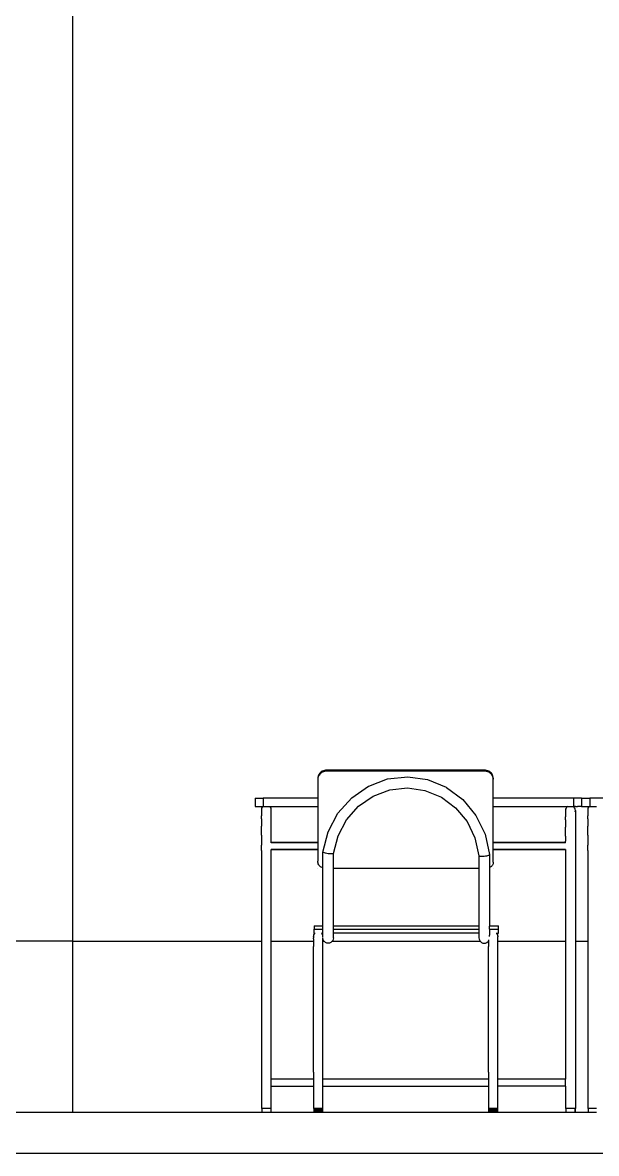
# Model space of a CAD drawing. Header units: metres. Extents: x -4.29 to 4.37, y -2.02 to 2.15.
# Drawn here: x 0.831 to 2.238, y -2.019 to 0.751 of the extents above; entities that cross this region are included whole.
import ezdxf

# ---------------------------------------------------------------- set-up
doc = ezdxf.new("R2010")
doc.units = ezdxf.units.M
doc.layers.add('SectionCutEdges', color=7, linetype='Continuous')

msp = doc.modelspace()

# ---------------------------------------------------------------- linework, layer by layer
for p, q in [((0.9547, -1.4995), (0.9547, 0.8005)), ((1.5551, -1.0975), (1.5549, -1.1)), ((1.5549, -1.1), (1.555, -1.1024)), ((1.5549, -1.1), (1.5549, -1.1495)), ((1.555, -1.1024), (1.5549, -1.1495)), ((1.5551, -1.0998), (1.555, -1.1024)), ((1.5557, -1.095), (1.5551, -1.0975)), ((1.5557, -1.0973), (1.5551, -1.0998)), ((1.5566, -1.0926), (1.5557, -1.095)), ((1.5566, -1.0949), (1.5557, -1.0973)), ((1.5579, -1.0903), (1.5566, -1.0926)), ((1.5579, -1.0926), (1.5566, -1.0949)), ((1.5595, -1.0882), (1.5579, -1.0903)), ((1.5595, -1.0905), (1.5579, -1.0926)), ((1.5614, -1.0863), (1.5595, -1.0882)), ((1.5614, -1.0886), (1.5595, -1.0905)), ((1.5635, -1.0846), (1.5614, -1.0863)), ((1.5636, -1.0869), (1.5614, -1.0886)), ((1.5659, -1.0832), (1.5635, -1.0846)), ((1.566, -1.0855), (1.5636, -1.0869)), ((1.5685, -1.0821), (1.5659, -1.0832)), ((1.5685, -1.0844), (1.566, -1.0855)), ((1.5712, -1.0812), (1.5685, -1.0821)), ((1.5713, -1.0836), (1.5685, -1.0844)), ((1.574, -1.0807), (1.5712, -1.0812)), ((1.5741, -1.0831), (1.5713, -1.0836)), ((1.5769, -1.0806), (1.574, -1.0807)), ((1.577, -1.0829), (1.5741, -1.0831)), ((1.963, -1.0806), (1.5769, -1.0806)), ((1.5769, -1.0806), (1.577, -1.0829)), ((1.963, -1.0829), (1.577, -1.0829)), ((1.6796, -1.1197), (1.7261, -1.1022)), ((1.7261, -1.1022), (1.7752, -1.0968)), ((1.7752, -1.0968), (1.8241, -1.1037)), ((1.8241, -1.1037), (1.8699, -1.1226)), ((1.9658, -1.0807), (1.963, -1.0806)), ((1.963, -1.0806), (1.963, -1.0829)), ((1.9659, -1.0831), (1.963, -1.0829)), ((1.9687, -1.0812), (1.9658, -1.0807)), ((1.9687, -1.0836), (1.9659, -1.0831)), ((1.9714, -1.0821), (1.9687, -1.0812)), ((1.9714, -1.0844), (1.9687, -1.0836)), ((1.974, -1.0832), (1.9714, -1.0821)), ((1.974, -1.0855), (1.9714, -1.0844)), ((1.9764, -1.0846), (1.974, -1.0832)), ((1.9764, -1.0869), (1.974, -1.0855)), ((1.9785, -1.0863), (1.9764, -1.0846)), ((1.9786, -1.0886), (1.9764, -1.0869)), ((1.9804, -1.0882), (1.9785, -1.0863)), ((1.9805, -1.0905), (1.9786, -1.0886)), ((1.982, -1.0903), (1.9804, -1.0882)), ((1.9821, -1.0926), (1.9805, -1.0905)), ((1.9833, -1.0926), (1.982, -1.0903)), ((1.9833, -1.0949), (1.9821, -1.0926)), ((1.9842, -1.095), (1.9833, -1.0926)), ((1.9843, -1.0973), (1.9833, -1.0949)), ((1.9848, -1.0975), (1.9842, -1.095)), ((1.9848, -1.0998), (1.9843, -1.0973)), ((1.985, -1.1001), (1.9848, -1.0975)), ((1.985, -1.1024), (1.9848, -1.0998)), ((1.985, -1.1001), (1.985, -1.1024)), ((1.985, -1.1495), (1.985, -1.1024)), ((1.638, -1.1484), (1.6794, -1.1198)), ((1.6794, -1.1198), (1.6796, -1.1197)), ((1.6908, -1.1442), (1.7316, -1.1289)), ((1.7316, -1.1289), (1.7747, -1.1241)), ((1.7747, -1.1241), (1.8176, -1.1302)), ((1.8176, -1.1302), (1.8578, -1.1468)), ((1.8701, -1.1228), (1.8699, -1.1226)), ((1.8701, -1.1228), (1.9103, -1.1526)), ((1.4014, -1.1495), (1.4014, -1.1695)), ((1.4014, -1.1495), (1.4016, -1.1495)), ((1.4016, -1.1495), (1.4021, -1.1495)), ((1.4021, -1.1495), (1.403, -1.1495)), ((1.403, -1.1495), (1.4041, -1.1495)), ((1.4041, -1.1495), (1.4056, -1.1495)), ((1.4056, -1.1495), (1.4073, -1.1495)), ((1.4073, -1.1495), (1.4093, -1.1495)), ((1.4093, -1.1495), (1.4114, -1.1495)), ((1.4114, -1.1495), (1.4138, -1.1495)), ((1.4138, -1.1495), (1.4163, -1.1495)), ((1.4163, -1.1495), (1.4188, -1.1495)), ((1.4188, -1.1495), (1.4214, -1.1495)), ((1.4214, -1.1495), (1.4214, -1.1695)), ((1.5549, -1.1495), (1.4214, -1.1495)), ((1.5549, -1.1495), (1.5549, -1.1495)), ((1.5549, -1.1495), (1.5549, -1.1695)), ((1.5549, -1.1495), (1.5549, -1.1695)), ((1.6044, -1.1863), (1.638, -1.1484)), ((1.6549, -1.169), (1.6908, -1.1442)), ((1.8578, -1.1468), (1.8927, -1.1727)), ((1.9103, -1.1526), (1.9425, -1.1916)), ((2.1814, -1.1495), (1.985, -1.1495)), ((1.985, -1.1695), (1.985, -1.1495)), ((2.1814, -1.1495), (2.1814, -1.1695)), ((2.1841, -1.1495), (2.1814, -1.1495)), ((2.1866, -1.1495), (2.1841, -1.1495)), ((2.1891, -1.1495), (2.1866, -1.1495)), ((2.1914, -1.1495), (2.1891, -1.1495)), ((2.1936, -1.1495), (2.1914, -1.1495)), ((2.1956, -1.1495), (2.1936, -1.1495)), ((2.1973, -1.1495), (2.1956, -1.1495)), ((2.1988, -1.1495), (2.1973, -1.1495)), ((2.1999, -1.1495), (2.1988, -1.1495)), ((2.2008, -1.1495), (2.1999, -1.1495)), ((2.2013, -1.1495), (2.2008, -1.1495)), ((2.2014, -1.1495), (2.2013, -1.1495)), ((2.2014, -1.1495), (2.2014, -1.1695)), ((2.2014, -1.1495), (2.2016, -1.1495)), ((2.2016, -1.1495), (2.2021, -1.1495)), ((2.2021, -1.1495), (2.203, -1.1495)), ((2.203, -1.1495), (2.2041, -1.1495)), ((2.2041, -1.1495), (2.2056, -1.1495)), ((2.2056, -1.1495), (2.2073, -1.1495)), ((2.2073, -1.1495), (2.2093, -1.1495)), ((2.2093, -1.1495), (2.2114, -1.1495)), ((2.2114, -1.1495), (2.2138, -1.1495)), ((2.2138, -1.1495), (2.2163, -1.1495)), ((2.2163, -1.1495), (2.2188, -1.1495)), ((2.2188, -1.1495), (2.2214, -1.1495)), ((2.2214, -1.1495), (2.2214, -1.1695)), ((2.3549, -1.1495), (2.2214, -1.1495)), ((1.4014, -1.1695), (1.4016, -1.1695)), ((1.4016, -1.1695), (1.4021, -1.1695)), ((1.4021, -1.1695), (1.403, -1.1695)), ((1.403, -1.1695), (1.4041, -1.1695)), ((1.4041, -1.1695), (1.4056, -1.1695)), ((1.4056, -1.1695), (1.4073, -1.1695)), ((1.4073, -1.1695), (1.4093, -1.1695)), ((1.4093, -1.1695), (1.4114, -1.1695)), ((1.4114, -1.1695), (1.4138, -1.1695)), ((1.4138, -1.1695), (1.4163, -1.1695)), ((1.4163, -1.1695), (1.4188, -1.1695)), ((1.417, -1.174), (1.4166, -1.1772)), ((1.4166, -1.1772), (1.4166, -1.179)), ((1.4166, -1.179), (1.4166, -1.1822)), ((1.4166, -1.1822), (1.4166, -1.1869)), ((1.4166, -1.1869), (1.4166, -1.1929)), ((1.4182, -1.1711), (1.417, -1.174)), ((1.4195, -1.1695), (1.4182, -1.1711)), ((1.4188, -1.1695), (1.4195, -1.1695)), ((1.4195, -1.1695), (1.4202, -1.1695)), ((1.4202, -1.1695), (1.4214, -1.1695)), ((1.4214, -1.1695), (1.4227, -1.1695)), ((1.4227, -1.1695), (1.4256, -1.1695)), ((1.4256, -1.1695), (1.4288, -1.1695)), ((1.4288, -1.1695), (1.4319, -1.1695)), ((1.4319, -1.1695), (1.4349, -1.1695)), ((1.4349, -1.1695), (1.4361, -1.1695)), ((1.4361, -1.1695), (1.4374, -1.1695)), ((1.4374, -1.1695), (1.4381, -1.1695)), ((1.4393, -1.1711), (1.4381, -1.1695)), ((1.4381, -1.1695), (1.5549, -1.1695)), ((1.4406, -1.174), (1.4393, -1.1711)), ((1.441, -1.1772), (1.4406, -1.174)), ((1.441, -1.179), (1.441, -1.1772)), ((1.441, -1.1822), (1.441, -1.179)), ((1.441, -1.1869), (1.441, -1.1822)), ((1.441, -1.1929), (1.441, -1.1869)), ((1.5549, -1.1695), (1.5548, -1.2583)), ((1.5549, -1.1695), (1.5548, -1.2583)), ((1.5549, -1.1695), (1.5549, -1.1695)), ((1.5803, -1.2315), (1.6044, -1.1863)), ((1.6255, -1.2022), (1.6549, -1.169)), ((1.6549, -1.169), (1.6546, -1.1692)), ((1.8927, -1.1727), (1.9208, -1.2067)), ((1.9849, -1.2583), (1.985, -1.1695)), ((1.985, -1.1695), (2.1672, -1.1695)), ((2.1622, -1.1763), (2.1618, -1.1795)), ((2.1618, -1.1795), (2.1618, -1.1813)), ((2.1618, -1.1813), (2.1618, -1.1845)), ((2.1618, -1.1845), (2.1618, -1.1892)), ((2.1618, -1.1892), (2.1618, -1.1952)), ((2.1635, -1.1734), (2.1622, -1.1763)), ((2.1654, -1.1709), (2.1635, -1.1734)), ((2.1672, -1.1695), (2.1654, -1.1709)), ((2.1672, -1.1695), (2.1679, -1.1695)), ((2.1679, -1.1695), (2.1709, -1.1695)), ((2.1709, -1.1695), (2.1723, -1.1695)), ((2.1723, -1.1695), (2.174, -1.1695)), ((2.174, -1.1695), (2.1757, -1.1695)), ((2.1757, -1.1695), (2.1772, -1.1695)), ((2.1772, -1.1695), (2.1801, -1.1695)), ((2.1801, -1.1695), (2.1808, -1.1695)), ((2.1826, -1.1709), (2.1808, -1.1695)), ((2.1808, -1.1695), (2.1814, -1.1695)), ((2.1841, -1.1695), (2.1814, -1.1695)), ((2.1846, -1.1734), (2.1826, -1.1709)), ((2.1866, -1.1695), (2.1841, -1.1695)), ((2.1858, -1.1763), (2.1846, -1.1734)), ((2.1862, -1.1795), (2.1858, -1.1763)), ((2.1858, -1.1826), (2.1862, -1.1795)), ((2.1858, -1.1795), (2.1862, -1.1795)), ((2.1858, -1.1795), (2.1862, -1.1795)), ((2.1862, -1.1795), (2.1862, -1.4995)), ((2.1866, -1.1695), (2.1891, -1.1695)), ((2.1891, -1.1695), (2.1914, -1.1695)), ((2.1936, -1.1695), (2.1914, -1.1695)), ((2.1956, -1.1695), (2.1936, -1.1695)), ((2.1973, -1.1695), (2.1956, -1.1695)), ((2.1988, -1.1695), (2.1973, -1.1695)), ((2.1999, -1.1695), (2.1988, -1.1695)), ((2.2008, -1.1695), (2.1999, -1.1695)), ((2.2013, -1.1695), (2.2008, -1.1695)), ((2.2014, -1.1695), (2.2013, -1.1695)), ((2.2014, -1.1695), (2.2016, -1.1695)), ((2.2016, -1.1695), (2.2021, -1.1695)), ((2.2021, -1.1695), (2.203, -1.1695)), ((2.203, -1.1695), (2.2041, -1.1695)), ((2.2041, -1.1695), (2.2056, -1.1695)), ((2.2056, -1.1695), (2.2073, -1.1695)), ((2.2073, -1.1695), (2.2093, -1.1695)), ((2.2093, -1.1695), (2.2114, -1.1695)), ((2.2114, -1.1695), (2.2138, -1.1695)), ((2.2138, -1.1695), (2.2163, -1.1695)), ((2.2163, -1.1695), (2.2188, -1.1695)), ((2.217, -1.174), (2.2166, -1.1772)), ((2.2166, -1.1772), (2.2166, -1.179)), ((2.2166, -1.179), (2.2166, -1.1822)), ((2.2166, -1.1822), (2.2166, -1.1869)), ((2.2166, -1.1869), (2.2166, -1.1929)), ((2.2182, -1.1711), (2.217, -1.174)), ((2.2195, -1.1695), (2.2182, -1.1711)), ((2.2188, -1.1695), (2.2195, -1.1695)), ((2.2195, -1.1695), (2.2202, -1.1695)), ((2.2202, -1.1695), (2.2214, -1.1695)), ((2.2214, -1.1695), (2.2227, -1.1695)), ((2.2227, -1.1695), (2.2256, -1.1695)), ((2.2256, -1.1695), (2.2288, -1.1695)), ((2.2288, -1.1695), (2.2319, -1.1695)), ((2.2319, -1.1695), (2.2349, -1.1695)), ((2.2349, -1.1695), (2.2361, -1.1695)), ((2.2361, -1.1695), (2.2374, -1.1695)), ((2.2374, -1.1695), (2.2381, -1.1695)), ((1.4166, -1.2002), (1.4166, -1.1929)), ((1.4166, -1.2002), (1.4166, -1.2088)), ((1.4166, -1.2088), (1.4166, -1.2183)), ((1.4166, -1.2289), (1.4166, -1.2183)), ((1.441, -1.2002), (1.441, -1.1929)), ((1.441, -1.2088), (1.441, -1.2002)), ((1.441, -1.2183), (1.441, -1.2088)), ((1.441, -1.2289), (1.441, -1.2183)), ((1.6045, -1.2416), (1.6255, -1.2022)), ((1.9208, -1.2067), (1.9402, -1.2468)), ((1.9425, -1.1916), (1.9648, -1.2375)), ((2.1618, -1.2025), (2.1618, -1.1952)), ((2.1618, -1.2025), (2.1618, -1.2111)), ((2.1618, -1.2111), (2.1618, -1.2206)), ((2.2166, -1.2002), (2.2166, -1.1929)), ((2.2166, -1.2002), (2.2166, -1.2088)), ((2.2166, -1.2088), (2.2166, -1.2183)), ((2.2166, -1.2289), (2.2166, -1.2183)), ((1.4166, -1.2402), (1.4166, -1.2289)), ((1.4166, -1.2402), (1.4166, -1.2521)), ((1.441, -1.2402), (1.441, -1.2289)), ((1.441, -1.2521), (1.441, -1.2402)), ((1.5673, -1.2813), (1.5803, -1.2315)), ((1.5931, -1.2851), (1.6045, -1.2416)), ((1.9648, -1.2375), (1.9759, -1.2877)), ((2.1618, -1.2312), (2.1618, -1.2206)), ((2.1618, -1.2425), (2.1618, -1.2312)), ((2.1618, -1.2425), (2.1618, -1.2544)), ((2.2166, -1.2402), (2.2166, -1.2289)), ((2.2166, -1.2402), (2.2166, -1.2521)), ((1.4166, -1.2521), (1.4166, -1.2645)), ((1.4166, -1.2772), (1.4166, -1.2645)), ((1.441, -1.2585), (1.4409, -1.2585)), ((1.441, -1.2583), (1.441, -1.2521)), ((1.5548, -1.2583), (1.441, -1.2583)), ((1.441, -1.2585), (1.441, -1.2583)), ((1.441, -1.2586), (1.441, -1.2585)), ((1.5549, -1.2585), (1.441, -1.2585)), ((1.441, -1.2588), (1.441, -1.2586)), ((1.5548, -1.2583), (1.5549, -1.2585)), ((1.5549, -1.2583), (1.5548, -1.2583)), ((1.5549, -1.2585), (1.5548, -1.2586)), ((1.5548, -1.2586), (1.5549, -1.2588)), ((1.5549, -1.261), (1.5548, -1.2627)), ((1.5548, -1.2627), (1.5549, -1.2648)), ((1.5549, -1.2627), (1.5548, -1.2627)), ((1.5549, -1.2585), (1.5549, -1.2586)), ((1.5549, -1.2588), (1.5549, -1.2596)), ((1.5549, -1.2596), (1.5549, -1.261)), ((1.5549, -1.2648), (1.5549, -1.267)), ((1.5549, -1.267), (1.5549, -1.2692)), ((1.5549, -1.2692), (1.5549, -1.2713)), ((1.5549, -1.2713), (1.5549, -1.273)), ((1.5549, -1.273), (1.5549, -1.2744)), ((1.9402, -1.2468), (1.9499, -1.2906)), ((2.1618, -1.2583), (1.9849, -1.2583)), ((1.9849, -1.2585), (1.9849, -1.2583)), ((2.1618, -1.2585), (1.9849, -1.2585)), ((1.9849, -1.2586), (1.9849, -1.2585)), ((1.9849, -1.2588), (1.9849, -1.2586)), ((1.9849, -1.2596), (1.9849, -1.2588)), ((1.9849, -1.261), (1.9849, -1.2596)), ((1.9849, -1.2627), (1.9849, -1.261)), ((1.9849, -1.2648), (1.9849, -1.2627)), ((1.9849, -1.267), (1.9849, -1.2648)), ((1.9849, -1.2692), (1.9849, -1.267)), ((1.9849, -1.2713), (1.9849, -1.2692)), ((1.9849, -1.273), (1.9849, -1.2713)), ((1.9849, -1.2744), (1.9849, -1.273)), ((2.1618, -1.2583), (2.1618, -1.2544)), ((2.1618, -1.2585), (2.1618, -1.2583)), ((2.1618, -1.2586), (2.1618, -1.2585)), ((2.1619, -1.2585), (2.1618, -1.2585)), ((2.1618, -1.2588), (2.1618, -1.2586)), ((2.2166, -1.2521), (2.2166, -1.2645)), ((2.2166, -1.2772), (2.2166, -1.2645)), ((1.4166, -1.2772), (1.4166, -1.4995)), ((1.441, -1.2752), (1.441, -1.2751)), ((1.441, -1.2753), (1.441, -1.2752)), ((1.5548, -1.2753), (1.441, -1.2753)), ((1.441, -1.2755), (1.441, -1.2753)), ((1.441, -1.2772), (1.441, -1.2755)), ((1.5549, -1.2755), (1.441, -1.2755)), ((1.441, -1.4995), (1.441, -1.2772)), ((1.5548, -1.2752), (1.5548, -1.2753)), ((1.5549, -1.2752), (1.5548, -1.2753)), ((1.5548, -1.2753), (1.5549, -1.2755)), ((1.5549, -1.2753), (1.5548, -1.2753)), ((1.5549, -1.2755), (1.5548, -1.3019)), ((1.5548, -1.3019), (1.5548, -1.3039)), ((1.5549, -1.2744), (1.5549, -1.2752)), ((1.5677, -1.2819), (1.5673, -1.2813)), ((1.5673, -1.3199), (1.5673, -1.2813)), ((1.569, -1.2826), (1.5677, -1.2819)), ((1.571, -1.2834), (1.569, -1.2826)), ((1.5737, -1.2841), (1.571, -1.2834)), ((1.5768, -1.2848), (1.5737, -1.2841)), ((1.5802, -1.2853), (1.5768, -1.2848)), ((1.5835, -1.2857), (1.5802, -1.2853)), ((1.5866, -1.286), (1.5835, -1.2857)), ((1.5893, -1.286), (1.5866, -1.286)), ((1.5913, -1.2859), (1.5893, -1.286)), ((1.5926, -1.2855), (1.5913, -1.2859)), ((1.5931, -1.2851), (1.5926, -1.2855)), ((1.5931, -1.3206), (1.5931, -1.2851)), ((1.9499, -1.2906), (1.9504, -1.2911)), ((1.9499, -1.2906), (1.95, -1.3206)), ((1.9504, -1.2911), (1.9516, -1.2915)), ((1.9516, -1.2915), (1.9537, -1.2917)), ((1.9537, -1.2917), (1.9564, -1.2917)), ((1.9564, -1.2917), (1.9595, -1.2916)), ((1.9595, -1.2916), (1.9629, -1.2913)), ((1.9629, -1.2913), (1.9662, -1.2908)), ((1.9662, -1.2908), (1.9694, -1.2902)), ((1.9694, -1.2902), (1.972, -1.2896)), ((1.972, -1.2896), (1.9741, -1.2889)), ((1.9741, -1.2889), (1.9754, -1.2883)), ((1.9754, -1.2883), (1.9759, -1.2877)), ((1.9759, -1.2877), (1.9759, -1.3193)), ((1.9849, -1.2752), (1.9849, -1.2744)), ((1.9849, -1.2753), (1.9849, -1.2752)), ((2.1618, -1.2753), (1.9849, -1.2753)), ((1.9849, -1.2755), (1.9849, -1.2753)), ((2.1618, -1.2755), (1.9849, -1.2755)), ((1.9849, -1.3061), (1.9849, -1.2755)), ((2.1618, -1.2752), (2.1618, -1.275)), ((2.1618, -1.2752), (2.1618, -1.2753)), ((2.1618, -1.2753), (2.1618, -1.2755)), ((2.1618, -1.2755), (2.1618, -1.2795)), ((2.1618, -1.2795), (2.1618, -1.4995)), ((2.2166, -1.2772), (2.2166, -1.4995)), ((1.555, -1.3061), (1.5548, -1.3039)), ((1.5548, -1.3206), (1.5548, -1.3209)), ((1.5548, -1.3206), (1.5548, -1.3209)), ((1.5554, -1.3082), (1.555, -1.3061)), ((1.5562, -1.3103), (1.5554, -1.3082)), ((1.5572, -1.3123), (1.5562, -1.3103)), ((1.5584, -1.3141), (1.5572, -1.3123)), ((1.5599, -1.3157), (1.5584, -1.3141)), ((1.5616, -1.3172), (1.5599, -1.3157)), ((1.5635, -1.3184), (1.5616, -1.3172)), ((1.5655, -1.3193), (1.5635, -1.3184)), ((1.5673, -1.3199), (1.5655, -1.3193)), ((1.5673, -1.3555), (1.5673, -1.3199)), ((1.5931, -1.3206), (1.95, -1.3206)), ((1.5931, -1.3555), (1.5931, -1.3206)), ((1.95, -1.3206), (1.95, -1.3555)), ((1.9755, -1.3195), (1.9754, -1.3195)), ((1.9759, -1.3193), (1.9755, -1.3195)), ((1.9773, -1.3187), (1.9759, -1.3193)), ((1.9759, -1.3193), (1.9759, -1.4618)), ((1.9789, -1.3176), (1.9773, -1.3187)), ((1.9804, -1.3163), (1.9789, -1.3176)), ((1.9817, -1.3149), (1.9804, -1.3163)), ((1.9829, -1.3133), (1.9817, -1.3149)), ((1.9837, -1.3116), (1.9829, -1.3133)), ((1.9844, -1.3098), (1.9837, -1.3116)), ((1.9848, -1.308), (1.9844, -1.3098)), ((1.9849, -1.3061), (1.9848, -1.308)), ((1.9849, -1.3209), (1.9849, -1.3206)), ((1.9849, -1.3209), (1.9849, -1.3206)), ((1.5673, -1.3732), (1.5673, -1.3555)), ((1.5931, -1.3732), (1.5931, -1.3555)), ((1.95, -1.3555), (1.95, -1.3732)), ((1.5673, -1.3906), (1.5673, -1.3732)), ((1.5931, -1.3906), (1.5931, -1.3732)), ((1.95, -1.3732), (1.95, -1.3906)), ((1.5673, -1.4074), (1.5673, -1.3906)), ((1.5673, -1.4233), (1.5673, -1.4074)), ((1.5931, -1.4074), (1.5931, -1.3906)), ((1.5931, -1.4233), (1.5931, -1.4074)), ((1.95, -1.3906), (1.95, -1.4074)), ((1.95, -1.4074), (1.95, -1.4233)), ((1.5673, -1.438), (1.5673, -1.4233)), ((1.5673, -1.4514), (1.5673, -1.438)), ((1.5931, -1.4381), (1.5931, -1.4233)), ((1.5931, -1.4514), (1.5931, -1.4381)), ((1.95, -1.4233), (1.95, -1.4381)), ((1.95, -1.4381), (1.95, -1.4514)), ((1.5456, -1.4618), (1.5673, -1.4618)), ((1.5456, -1.4618), (1.5456, -1.4619)), ((1.5456, -1.4619), (1.5456, -1.4621)), ((1.5456, -1.4621), (1.5456, -1.4628)), ((1.5456, -1.4628), (1.5456, -1.4706)), ((1.5673, -1.4618), (1.5673, -1.4514)), ((1.5673, -1.4619), (1.5673, -1.4618)), ((1.5673, -1.4621), (1.5673, -1.4619)), ((1.5673, -1.4628), (1.5673, -1.4621)), ((1.5673, -1.463), (1.5673, -1.4628)), ((1.5673, -1.4706), (1.5673, -1.463)), ((1.5931, -1.4618), (1.5931, -1.4514)), ((1.5931, -1.4618), (1.95, -1.4618)), ((1.5931, -1.4619), (1.5931, -1.4618)), ((1.5931, -1.4621), (1.5931, -1.4619)), ((1.5931, -1.4628), (1.5931, -1.4621)), ((1.5931, -1.4631), (1.5931, -1.4628)), ((1.5931, -1.4706), (1.5931, -1.4631)), ((1.95, -1.4514), (1.95, -1.4618)), ((1.95, -1.4618), (1.95, -1.4619)), ((1.95, -1.4619), (1.95, -1.4621)), ((1.95, -1.4621), (1.95, -1.4628)), ((1.95, -1.4628), (1.95, -1.4631)), ((1.95, -1.4631), (1.95, -1.4706)), ((1.9755, -1.4618), (1.9759, -1.4618)), ((1.9759, -1.4618), (1.9976, -1.4618)), ((1.9759, -1.4618), (1.9759, -1.4619)), ((1.9759, -1.4619), (1.9759, -1.4621)), ((1.9759, -1.4621), (1.9759, -1.4628)), ((1.9759, -1.4706), (1.9759, -1.4628)), ((1.9976, -1.4618), (1.9976, -1.4619)), ((1.9976, -1.4621), (1.9976, -1.4619)), ((1.9976, -1.4628), (1.9976, -1.4621)), ((1.9976, -1.4706), (1.9976, -1.4628)), ((1.5446, -1.4846), (1.5443, -1.4871)), ((1.5443, -1.4871), (1.5443, -1.4872)), ((1.5443, -1.4872), (1.5443, -1.4873)), ((1.5443, -1.4881), (1.5443, -1.4873)), ((1.5443, -1.4881), (1.5443, -1.4893)), ((1.5443, -1.4893), (1.5443, -1.4915)), ((1.5443, -1.4939), (1.5443, -1.4915)), ((1.5443, -1.4939), (1.5443, -1.4968)), ((1.5457, -1.4818), (1.5446, -1.4843)), ((1.5446, -1.4843), (1.5446, -1.4846)), ((1.5456, -1.4706), (1.5673, -1.4706)), ((1.5456, -1.473), (1.5456, -1.4706)), ((1.5456, -1.4756), (1.5456, -1.473)), ((1.5456, -1.4777), (1.5456, -1.4756)), ((1.5456, -1.4792), (1.5456, -1.4777)), ((1.5456, -1.4801), (1.5456, -1.4792)), ((1.5456, -1.4804), (1.5456, -1.4801)), ((1.5456, -1.4804), (1.5468, -1.4804)), ((1.5468, -1.4804), (1.5457, -1.4818)), ((1.5471, -1.4801), (1.5468, -1.4804)), ((1.5471, -1.4804), (1.5468, -1.4804)), ((1.5471, -1.4804), (1.5475, -1.4804)), ((1.5475, -1.4804), (1.5482, -1.4804)), ((1.564, -1.4804), (1.5637, -1.4804)), ((1.564, -1.4804), (1.5647, -1.4804)), ((1.565, -1.4804), (1.5647, -1.4801)), ((1.5647, -1.4804), (1.565, -1.4804)), ((1.5673, -1.4804), (1.565, -1.4804)), ((1.5659, -1.4814), (1.565, -1.4804)), ((1.5671, -1.4839), (1.5659, -1.4814)), ((1.5673, -1.4848), (1.5671, -1.4839)), ((1.5673, -1.473), (1.5673, -1.4706)), ((1.5673, -1.4756), (1.5673, -1.473)), ((1.5673, -1.4777), (1.5673, -1.4756)), ((1.5673, -1.4792), (1.5673, -1.4777)), ((1.5673, -1.4801), (1.5673, -1.4792)), ((1.5673, -1.4804), (1.5673, -1.4801)), ((1.5673, -1.4807), (1.5673, -1.4804)), ((1.5673, -1.4848), (1.5673, -1.4807)), ((1.5673, -1.4851), (1.5673, -1.4848)), ((1.5673, -1.486), (1.5673, -1.4851)), ((1.5673, -1.4864), (1.5673, -1.486)), ((1.5673, -1.4875), (1.5673, -1.4864)), ((1.5673, -1.4893), (1.5673, -1.4875)), ((1.5673, -1.4898), (1.5673, -1.4893)), ((1.5676, -1.4923), (1.5676, -1.4916)), ((1.5676, -1.4935), (1.5676, -1.4923)), ((1.5676, -1.4964), (1.5676, -1.4935)), ((1.5677, -1.4946), (1.5676, -1.4935)), ((1.569, -1.4979), (1.5677, -1.4946)), ((1.5927, -1.4947), (1.5914, -1.498)), ((1.5931, -1.4911), (1.5927, -1.4947)), ((1.5931, -1.4706), (1.95, -1.4706)), ((1.5931, -1.473), (1.5931, -1.4706)), ((1.5931, -1.4756), (1.5931, -1.473)), ((1.5931, -1.4777), (1.5931, -1.4756)), ((1.5931, -1.4792), (1.5931, -1.4777)), ((1.5931, -1.4801), (1.5931, -1.4792)), ((1.5931, -1.4804), (1.5931, -1.4801)), ((1.95, -1.4804), (1.5931, -1.4804)), ((1.5931, -1.4808), (1.5931, -1.4804)), ((1.5931, -1.4865), (1.5931, -1.4808)), ((1.5931, -1.49), (1.5931, -1.4865)), ((1.5931, -1.4911), (1.5931, -1.49)), ((1.95, -1.4706), (1.95, -1.473)), ((1.95, -1.473), (1.95, -1.4756)), ((1.95, -1.4756), (1.95, -1.4777)), ((1.95, -1.4777), (1.95, -1.4792)), ((1.95, -1.4792), (1.95, -1.4801)), ((1.95, -1.4801), (1.95, -1.4804)), ((1.95, -1.4804), (1.95, -1.4808)), ((1.95, -1.4808), (1.95, -1.4865)), ((1.95, -1.4865), (1.95, -1.49)), ((1.95, -1.49), (1.95, -1.4911)), ((1.95, -1.4911), (1.9505, -1.4947)), ((1.9505, -1.4947), (1.9518, -1.498)), ((1.9755, -1.4706), (1.9759, -1.4706)), ((1.9757, -1.4801), (1.9755, -1.4804)), ((1.9755, -1.4804), (1.9755, -1.4805)), ((1.9755, -1.4804), (1.9755, -1.4804)), ((1.9755, -1.4804), (1.9758, -1.4804)), ((1.9758, -1.4804), (1.9759, -1.4804)), ((1.9759, -1.4706), (1.9976, -1.4706)), ((1.9759, -1.4706), (1.9759, -1.473)), ((1.9759, -1.473), (1.9759, -1.4756)), ((1.9759, -1.4756), (1.9759, -1.4777)), ((1.9759, -1.4777), (1.9759, -1.4792)), ((1.9759, -1.4792), (1.9759, -1.4801)), ((1.9759, -1.4801), (1.9759, -1.4802)), ((1.9759, -1.4802), (1.9759, -1.4804)), ((1.9759, -1.4804), (1.9762, -1.4804)), ((1.9759, -1.4804), (1.9759, -1.4812)), ((1.9759, -1.4812), (1.9759, -1.4828)), ((1.9759, -1.4828), (1.9759, -1.485)), ((1.9759, -1.4878), (1.9759, -1.485)), ((1.9762, -1.4804), (1.9769, -1.4804)), ((1.9924, -1.4804), (1.9927, -1.4804)), ((1.9927, -1.4804), (1.9934, -1.4804)), ((1.9937, -1.4804), (1.9934, -1.4801)), ((1.9934, -1.4804), (1.9937, -1.4804)), ((1.9946, -1.4814), (1.9937, -1.4804)), ((1.9937, -1.4804), (1.9976, -1.4804)), ((1.9958, -1.4839), (1.9946, -1.4814)), ((1.9963, -1.4866), (1.9958, -1.4839)), ((1.9962, -1.4868), (1.9963, -1.4866)), ((1.9963, -1.4869), (1.9962, -1.4868)), ((1.9962, -1.4873), (1.9963, -1.4869)), ((1.9963, -1.4869), (1.9963, -1.4876)), ((1.9963, -1.4876), (1.9963, -1.4891)), ((1.9963, -1.4911), (1.9963, -1.4891)), ((1.9963, -1.4935), (1.9963, -1.4911)), ((1.9963, -1.4964), (1.9963, -1.4935)), ((1.9976, -1.473), (1.9976, -1.4706)), ((1.9976, -1.4756), (1.9976, -1.473)), ((1.9976, -1.4777), (1.9976, -1.4756)), ((1.9976, -1.4792), (1.9976, -1.4777)), ((1.9976, -1.4801), (1.9976, -1.4792)), ((1.9976, -1.4801), (1.9976, -1.4804)), ((0.9547, -1.4995), (0.7547, -1.4995)), ((0.9547, -1.9195), (0.9547, -1.4995)), ((0.9547, -1.4995), (1.4166, -1.4995)), ((1.4166, -1.4995), (1.4166, -1.9095)), ((1.441, -1.4995), (1.5443, -1.4995)), ((1.441, -1.8367), (1.441, -1.4995)), ((1.5443, -1.4968), (1.5443, -1.4995)), ((1.5443, -1.5001), (1.5443, -1.4995)), ((1.5443, -1.5001), (1.5443, -1.5038)), ((1.5443, -1.5038), (1.5443, -1.5079)), ((1.5443, -1.5079), (1.5443, -1.5123)), ((1.5443, -1.5169), (1.5443, -1.5123)), ((1.5443, -1.5217), (1.5443, -1.5169)), ((1.5443, -1.8206), (1.5443, -1.5217)), ((1.5676, -1.4995), (1.5676, -1.4964)), ((1.5676, -1.4995), (1.5701, -1.4995)), ((1.5676, -1.4998), (1.5676, -1.4995)), ((1.5676, -1.5035), (1.5676, -1.4998)), ((1.5676, -1.5077), (1.5676, -1.5035)), ((1.5676, -1.5121), (1.5676, -1.5077)), ((1.5676, -1.5167), (1.5676, -1.5121)), ((1.5676, -1.5216), (1.5676, -1.5167)), ((1.5676, -1.8206), (1.5676, -1.5216)), ((1.5701, -1.4995), (1.569, -1.4979)), ((1.5711, -1.5007), (1.5701, -1.4995)), ((1.5737, -1.5029), (1.5711, -1.5007)), ((1.5769, -1.5043), (1.5737, -1.5029)), ((1.5802, -1.5048), (1.5769, -1.5043)), ((1.5836, -1.5043), (1.5802, -1.5048)), ((1.5867, -1.503), (1.5836, -1.5043)), ((1.5894, -1.5008), (1.5867, -1.503)), ((1.5903, -1.4995), (1.5894, -1.5008)), ((1.5914, -1.498), (1.5903, -1.4995)), ((1.5903, -1.4995), (1.9529, -1.4995)), ((1.9518, -1.498), (1.9529, -1.4995)), ((1.9529, -1.4995), (1.9538, -1.5008)), ((1.9538, -1.5008), (1.9565, -1.503)), ((1.9565, -1.503), (1.9596, -1.5043)), ((1.9596, -1.5043), (1.963, -1.5048)), ((1.963, -1.5048), (1.9663, -1.5043)), ((1.9663, -1.5043), (1.9694, -1.5029)), ((1.9694, -1.5029), (1.9721, -1.5007)), ((1.9721, -1.5007), (1.9729, -1.4996)), ((1.9729, -1.4965), (1.973, -1.4963)), ((1.9729, -1.4965), (1.9729, -1.4984)), ((1.9729, -1.4996), (1.9729, -1.4984)), ((1.9729, -1.4996), (1.9729, -1.5001)), ((1.9729, -1.5001), (1.9729, -1.5038)), ((1.9729, -1.5038), (1.9729, -1.5079)), ((1.9729, -1.5079), (1.9729, -1.5123)), ((1.9729, -1.5169), (1.9729, -1.5123)), ((1.9729, -1.5217), (1.9729, -1.5169)), ((1.9729, -1.8206), (1.9729, -1.5217)), ((1.9963, -1.4995), (1.9963, -1.4964)), ((1.9963, -1.4995), (2.1618, -1.4995)), ((1.9963, -1.4998), (1.9963, -1.4995)), ((1.9963, -1.5035), (1.9963, -1.4998)), ((1.9963, -1.5077), (1.9963, -1.5035)), ((1.9963, -1.5121), (1.9963, -1.5077)), ((1.9963, -1.5167), (1.9963, -1.5121)), ((1.9963, -1.5216), (1.9963, -1.5167)), ((1.9963, -1.8206), (1.9963, -1.5216)), ((2.1618, -1.4995), (2.1618, -1.8367)), ((2.1858, -1.4995), (2.1862, -1.4995)), ((2.1862, -1.4995), (2.2166, -1.4995)), ((2.1862, -1.4995), (2.1862, -1.9095)), ((2.2166, -1.4995), (2.2166, -1.9095)), ((1.5443, -1.8206), (1.5443, -1.8367)), ((1.5676, -1.8367), (1.5676, -1.8206)), ((1.9729, -1.8206), (1.9729, -1.8367)), ((1.9963, -1.8367), (1.9963, -1.8206)), ((1.441, -1.8367), (1.4432, -1.8367)), ((1.441, -1.837), (1.441, -1.8367)), ((1.441, -1.8379), (1.441, -1.837)), ((1.441, -1.839), (1.441, -1.8379)), ((1.441, -1.8393), (1.441, -1.839)), ((1.441, -1.8412), (1.441, -1.8393)), ((1.441, -1.8424), (1.441, -1.8412)), ((1.441, -1.8434), (1.441, -1.8424)), ((1.441, -1.8458), (1.441, -1.8434)), ((1.441, -1.8482), (1.441, -1.8458)), ((1.441, -1.8492), (1.441, -1.8482)), ((1.441, -1.8504), (1.441, -1.8492)), ((1.441, -1.8523), (1.441, -1.8504)), ((1.441, -1.8526), (1.441, -1.8523)), ((1.441, -1.8537), (1.441, -1.8526)), ((1.441, -1.8546), (1.441, -1.8537)), ((1.441, -1.8547), (1.441, -1.8546)), ((1.441, -1.855), (1.441, -1.8547)), ((1.441, -1.9095), (1.441, -1.855)), ((1.441, -1.855), (1.5443, -1.855)), ((1.4432, -1.8367), (1.4484, -1.8367)), ((1.4484, -1.8367), (1.4543, -1.8367)), ((1.4543, -1.8367), (1.4608, -1.8367)), ((1.4608, -1.8367), (1.4678, -1.8367)), ((1.4678, -1.8367), (1.4753, -1.8367)), ((1.4753, -1.8367), (1.483, -1.8367)), ((1.483, -1.8367), (1.4908, -1.8367)), ((1.4908, -1.8367), (1.5443, -1.8367)), ((1.5443, -1.8367), (1.5443, -1.837)), ((1.5443, -1.837), (1.5443, -1.8379)), ((1.5443, -1.8379), (1.5443, -1.8393)), ((1.5443, -1.8393), (1.5443, -1.8412)), ((1.5443, -1.8412), (1.5443, -1.8434)), ((1.5443, -1.8434), (1.5443, -1.8458)), ((1.5443, -1.8458), (1.5443, -1.8482)), ((1.5443, -1.8482), (1.5443, -1.8504)), ((1.5443, -1.8504), (1.5443, -1.8523)), ((1.5443, -1.8523), (1.5443, -1.8537)), ((1.5443, -1.8537), (1.5443, -1.8547)), ((1.5443, -1.8547), (1.5443, -1.855)), ((1.5443, -1.855), (1.5443, -1.9096)), ((1.5676, -1.8367), (1.9729, -1.8367)), ((1.5676, -1.837), (1.5676, -1.8367)), ((1.5676, -1.8379), (1.5676, -1.837)), ((1.5676, -1.8393), (1.5676, -1.8379)), ((1.5676, -1.8412), (1.5676, -1.8393)), ((1.5676, -1.8434), (1.5676, -1.8412)), ((1.5676, -1.8458), (1.5676, -1.8434)), ((1.5676, -1.8482), (1.5676, -1.8458)), ((1.5676, -1.8504), (1.5676, -1.8482)), ((1.5676, -1.8523), (1.5676, -1.8504)), ((1.5676, -1.8537), (1.5676, -1.8523)), ((1.5676, -1.8547), (1.5676, -1.8537)), ((1.5676, -1.855), (1.5676, -1.8547)), ((1.5676, -1.855), (1.9729, -1.855)), ((1.5676, -1.9096), (1.5676, -1.855)), ((1.9729, -1.8367), (1.9729, -1.837)), ((1.9729, -1.837), (1.9729, -1.8379)), ((1.9729, -1.8379), (1.9729, -1.8393)), ((1.9729, -1.8393), (1.9729, -1.8412)), ((1.9729, -1.8412), (1.9729, -1.8434)), ((1.9729, -1.8434), (1.9729, -1.8458)), ((1.9729, -1.8458), (1.9729, -1.8482)), ((1.9729, -1.8482), (1.9729, -1.8504)), ((1.9729, -1.8504), (1.9729, -1.8523)), ((1.9729, -1.8523), (1.9729, -1.8537)), ((1.9729, -1.8537), (1.9729, -1.8547)), ((1.9729, -1.8547), (1.9729, -1.855)), ((1.9729, -1.855), (1.9729, -1.9096)), ((1.9963, -1.8367), (2.113, -1.8367)), ((1.9963, -1.837), (1.9963, -1.8367)), ((1.9963, -1.8379), (1.9963, -1.837)), ((1.9963, -1.8393), (1.9963, -1.8379)), ((1.9963, -1.8412), (1.9963, -1.8393)), ((1.9963, -1.8434), (1.9963, -1.8412)), ((1.9963, -1.8458), (1.9963, -1.8434)), ((1.9963, -1.8482), (1.9963, -1.8458)), ((1.9963, -1.8504), (1.9963, -1.8482)), ((1.9963, -1.8523), (1.9963, -1.8504)), ((1.9963, -1.8537), (1.9963, -1.8523)), ((1.9963, -1.8547), (1.9963, -1.8537)), ((1.9963, -1.855), (1.9963, -1.8547)), ((1.9963, -1.9096), (1.9963, -1.855)), ((2.1618, -1.855), (1.9963, -1.855)), ((2.113, -1.8367), (2.1208, -1.8367)), ((2.1208, -1.8367), (2.1285, -1.8367)), ((2.1285, -1.8367), (2.1359, -1.8367)), ((2.1359, -1.8367), (2.143, -1.8367)), ((2.143, -1.8367), (2.1495, -1.8367)), ((2.1495, -1.8367), (2.1554, -1.8367)), ((2.1554, -1.8367), (2.1606, -1.8367)), ((2.1606, -1.8367), (2.1618, -1.8367)), ((2.1618, -1.837), (2.1618, -1.8367)), ((2.1618, -1.837), (2.1618, -1.8379)), ((2.1618, -1.8393), (2.1618, -1.8379)), ((2.1618, -1.8401), (2.1618, -1.8393)), ((2.1618, -1.8412), (2.1618, -1.8401)), ((2.1618, -1.8434), (2.1618, -1.8412)), ((2.1618, -1.8458), (2.1618, -1.8434)), ((2.1618, -1.8482), (2.1618, -1.8458)), ((2.1618, -1.8504), (2.1618, -1.8482)), ((2.1618, -1.8515), (2.1618, -1.8504)), ((2.1618, -1.8523), (2.1618, -1.8515)), ((2.1618, -1.8537), (2.1618, -1.8523)), ((2.1618, -1.8537), (2.1618, -1.8542)), ((2.1618, -1.8547), (2.1618, -1.8542)), ((2.1618, -1.8547), (2.1618, -1.855)), ((2.1618, -1.855), (2.1618, -1.9095)), ((1.4166, -1.9095), (1.417, -1.9095)), ((1.417, -1.9095), (1.4176, -1.9095)), ((1.4176, -1.9095), (1.4176, -1.9195)), ((1.418, -1.9095), (1.4176, -1.9095)), ((1.4182, -1.9095), (1.418, -1.9095)), ((1.4191, -1.9095), (1.4182, -1.9095)), ((1.4202, -1.9095), (1.4191, -1.9095)), ((1.4209, -1.9095), (1.4202, -1.9095)), ((1.4227, -1.9095), (1.4209, -1.9095)), ((1.4232, -1.9095), (1.4227, -1.9095)), ((1.4256, -1.9095), (1.4232, -1.9095)), ((1.4259, -1.9095), (1.4256, -1.9095)), ((1.4288, -1.9095), (1.4259, -1.9095)), ((1.4317, -1.9095), (1.4288, -1.9095)), ((1.4319, -1.9095), (1.4317, -1.9095)), ((1.4344, -1.9095), (1.4319, -1.9095)), ((1.4349, -1.9095), (1.4344, -1.9095)), ((1.4367, -1.9095), (1.4349, -1.9095)), ((1.4374, -1.9095), (1.4367, -1.9095)), ((1.4384, -1.9095), (1.4374, -1.9095)), ((1.4393, -1.9095), (1.4384, -1.9095)), ((1.4395, -1.9095), (1.4393, -1.9095)), ((1.4399, -1.9095), (1.4395, -1.9095)), ((1.4399, -1.9095), (1.4406, -1.9095)), ((1.4399, -1.9095), (1.4399, -1.9195)), ((1.4406, -1.9095), (1.441, -1.9095)), ((1.5446, -1.9096), (1.5443, -1.9096)), ((1.545, -1.9096), (1.5446, -1.9096)), ((1.545, -1.9096), (1.545, -1.9195)), ((1.545, -1.9096), (1.5455, -1.9096)), ((1.5455, -1.9096), (1.5455, -1.9096)), ((1.5455, -1.9096), (1.5455, -1.9195)), ((1.5455, -1.9096), (1.5455, -1.9195)), ((1.5457, -1.9096), (1.5455, -1.9096)), ((1.5458, -1.9096), (1.5457, -1.9096)), ((1.5458, -1.9096), (1.5458, -1.9195)), ((1.5468, -1.9096), (1.5458, -1.9096)), ((1.5468, -1.9096), (1.5468, -1.9195)), ((1.5475, -1.9096), (1.5468, -1.9096)), ((1.5484, -1.9096), (1.5475, -1.9096)), ((1.5484, -1.9096), (1.5484, -1.9195)), ((1.5499, -1.9096), (1.5484, -1.9096)), ((1.5505, -1.9096), (1.5499, -1.9096)), ((1.5505, -1.9096), (1.5505, -1.9195)), ((1.5526, -1.9096), (1.5505, -1.9096)), ((1.553, -1.9096), (1.5526, -1.9096)), ((1.553, -1.9096), (1.553, -1.9195)), ((1.5557, -1.9096), (1.553, -1.9096)), ((1.5557, -1.9096), (1.5557, -1.9195)), ((1.5557, -1.9096), (1.5557, -1.9096)), ((1.5584, -1.9096), (1.5557, -1.9096)), ((1.5584, -1.9096), (1.5584, -1.9195)), ((1.5587, -1.9096), (1.5584, -1.9096)), ((1.5609, -1.9096), (1.5587, -1.9096)), ((1.5609, -1.9096), (1.5609, -1.9195)), ((1.5615, -1.9096), (1.5609, -1.9096)), ((1.5631, -1.9096), (1.5615, -1.9096)), ((1.5631, -1.9096), (1.5631, -1.9195)), ((1.564, -1.9096), (1.5631, -1.9096)), ((1.5648, -1.9096), (1.564, -1.9096)), ((1.5648, -1.9096), (1.5648, -1.9195)), ((1.5659, -1.9096), (1.5648, -1.9096)), ((1.5659, -1.9096), (1.5659, -1.9195)), ((1.5663, -1.9096), (1.5659, -1.9096)), ((1.5663, -1.9096), (1.5663, -1.9195)), ((1.5663, -1.9096), (1.5665, -1.9096)), ((1.5665, -1.9096), (1.5665, -1.9195)), ((1.5665, -1.9096), (1.5668, -1.9096)), ((1.5668, -1.9096), (1.5668, -1.9195)), ((1.5668, -1.9096), (1.5671, -1.9096)), ((1.5676, -1.9096), (1.5671, -1.9096)), ((1.9733, -1.9096), (1.9729, -1.9096)), ((1.9737, -1.9096), (1.9733, -1.9096)), ((1.9737, -1.9096), (1.9737, -1.9195)), ((1.9737, -1.9096), (1.9742, -1.9096)), ((1.9742, -1.9096), (1.9742, -1.9096)), ((1.9742, -1.9096), (1.9742, -1.9195)), ((1.9742, -1.9096), (1.9742, -1.9195)), ((1.9744, -1.9096), (1.9742, -1.9096)), ((1.9745, -1.9096), (1.9744, -1.9096)), ((1.9745, -1.9096), (1.9745, -1.9195)), ((1.9755, -1.9096), (1.9745, -1.9096)), ((1.9755, -1.9096), (1.9755, -1.9195)), ((1.9762, -1.9096), (1.9755, -1.9096)), ((1.9771, -1.9096), (1.9762, -1.9096)), ((1.9771, -1.9096), (1.9771, -1.9195)), ((1.9786, -1.9096), (1.9771, -1.9096)), ((1.9792, -1.9096), (1.9786, -1.9096)), ((1.9792, -1.9096), (1.9792, -1.9195)), ((1.9813, -1.9096), (1.9792, -1.9096)), ((1.9817, -1.9096), (1.9813, -1.9096)), ((1.9817, -1.9096), (1.9817, -1.9195)), ((1.9843, -1.9096), (1.9817, -1.9096)), ((1.9844, -1.9096), (1.9843, -1.9096)), ((1.9844, -1.9096), (1.9844, -1.9195)), ((1.9871, -1.9096), (1.9844, -1.9096)), ((1.9871, -1.9096), (1.9871, -1.9195)), ((1.9874, -1.9096), (1.9871, -1.9096)), ((1.9896, -1.9096), (1.9874, -1.9096)), ((1.9896, -1.9096), (1.9896, -1.9195)), ((1.9902, -1.9096), (1.9896, -1.9096)), ((1.9918, -1.9096), (1.9902, -1.9096)), ((1.9918, -1.9096), (1.9918, -1.9195)), ((1.9927, -1.9096), (1.9918, -1.9096)), ((1.9935, -1.9096), (1.9927, -1.9096)), ((1.9935, -1.9096), (1.9935, -1.9195)), ((1.9946, -1.9096), (1.9935, -1.9096)), ((1.9946, -1.9096), (1.9946, -1.9195)), ((1.995, -1.9096), (1.9946, -1.9096)), ((1.995, -1.9096), (1.995, -1.9195)), ((1.995, -1.9096), (1.9952, -1.9096)), ((1.9952, -1.9096), (1.9952, -1.9195)), ((1.9952, -1.9096), (1.9955, -1.9096)), ((1.9955, -1.9096), (1.9955, -1.9195)), ((1.9955, -1.9096), (1.9958, -1.9096)), ((1.9963, -1.9096), (1.9958, -1.9096)), ((2.1618, -1.9095), (2.1622, -1.9095)), ((2.1622, -1.9095), (2.1625, -1.9095)), ((2.1625, -1.9095), (2.1625, -1.9195)), ((2.1625, -1.9095), (2.1629, -1.9095)), ((2.1629, -1.9095), (2.1631, -1.9095)), ((2.1631, -1.9095), (2.1631, -1.9195)), ((2.1635, -1.9095), (2.1631, -1.9095)), ((2.1646, -1.9095), (2.1635, -1.9095)), ((2.1635, -1.9095), (2.1635, -1.9095)), ((2.1654, -1.9095), (2.1646, -1.9095)), ((2.1663, -1.9095), (2.1654, -1.9095)), ((2.1679, -1.9095), (2.1663, -1.9095)), ((2.1686, -1.9095), (2.1679, -1.9095)), ((2.1709, -1.9095), (2.1686, -1.9095)), ((2.1712, -1.9095), (2.1709, -1.9095)), ((2.174, -1.9095), (2.1712, -1.9095)), ((2.1768, -1.9095), (2.174, -1.9095)), ((2.1772, -1.9095), (2.1768, -1.9095)), ((2.1794, -1.9095), (2.1772, -1.9095)), ((2.1801, -1.9095), (2.1794, -1.9095)), ((2.1817, -1.9095), (2.1801, -1.9095)), ((2.1826, -1.9095), (2.1817, -1.9095)), ((2.1834, -1.9095), (2.1826, -1.9095)), ((2.1845, -1.9095), (2.1834, -1.9095)), ((2.1845, -1.9095), (2.1846, -1.9095)), ((2.1846, -1.9095), (2.1849, -1.9095)), ((2.1849, -1.9095), (2.1849, -1.9195)), ((2.1849, -1.9095), (2.1851, -1.9095)), ((2.1851, -1.9095), (2.1855, -1.9095)), ((2.1855, -1.9095), (2.1855, -1.9195)), ((2.1855, -1.9095), (2.1858, -1.9095)), ((2.1862, -1.9095), (2.1858, -1.9095)), ((2.2166, -1.9095), (2.217, -1.9095)), ((2.217, -1.9095), (2.2176, -1.9095)), ((2.2176, -1.9095), (2.2176, -1.9195)), ((2.218, -1.9095), (2.2176, -1.9095)), ((2.2182, -1.9095), (2.218, -1.9095)), ((2.2191, -1.9095), (2.2182, -1.9095)), ((2.2202, -1.9095), (2.2191, -1.9095)), ((2.2209, -1.9095), (2.2202, -1.9095)), ((2.2227, -1.9095), (2.2209, -1.9095)), ((2.2232, -1.9095), (2.2227, -1.9095)), ((2.2256, -1.9095), (2.2232, -1.9095)), ((2.2259, -1.9095), (2.2256, -1.9095)), ((2.2288, -1.9095), (2.2259, -1.9095)), ((2.2317, -1.9095), (2.2288, -1.9095)), ((2.2319, -1.9095), (2.2317, -1.9095)), ((2.2344, -1.9095), (2.2319, -1.9095)), ((2.2349, -1.9095), (2.2344, -1.9095)), ((2.2367, -1.9095), (2.2349, -1.9095)), ((2.2374, -1.9095), (2.2367, -1.9095)), ((2.2384, -1.9095), (2.2374, -1.9095))]:
    msp.add_line(p, q)
at = {"layer": 'SectionCutEdges'}
for p, q in [((0.9547, -1.9195), (0.7547, -1.9195)), ((1.4176, -1.9195), (0.9547, -1.9195)), ((1.418, -1.9195), (1.4176, -1.9195)), ((1.4191, -1.9195), (1.418, -1.9195)), ((1.4209, -1.9195), (1.4191, -1.9195)), ((1.4232, -1.9195), (1.4209, -1.9195)), ((1.4259, -1.9195), (1.4232, -1.9195)), ((1.4288, -1.9195), (1.4259, -1.9195)), ((1.4317, -1.9195), (1.4288, -1.9195)), ((1.4344, -1.9195), (1.4317, -1.9195)), ((1.4367, -1.9195), (1.4344, -1.9195)), ((1.4384, -1.9195), (1.4367, -1.9195)), ((1.4395, -1.9195), (1.4384, -1.9195)), ((1.4399, -1.9195), (1.4395, -1.9195)), ((1.545, -1.9195), (1.4399, -1.9195)), ((1.5455, -1.9195), (1.545, -1.9195)), ((1.5455, -1.9195), (1.5455, -1.9195)), ((1.5458, -1.9195), (1.5455, -1.9195)), ((1.5468, -1.9195), (1.5458, -1.9195)), ((1.5484, -1.9195), (1.5468, -1.9195)), ((1.5505, -1.9195), (1.5484, -1.9195)), ((1.553, -1.9195), (1.5505, -1.9195)), ((1.5557, -1.9195), (1.553, -1.9195)), ((1.5584, -1.9195), (1.5557, -1.9195)), ((1.5609, -1.9195), (1.5584, -1.9195)), ((1.5631, -1.9195), (1.5609, -1.9195)), ((1.5648, -1.9195), (1.5631, -1.9195)), ((1.5659, -1.9195), (1.5648, -1.9195)), ((1.5663, -1.9195), (1.5659, -1.9195)), ((1.5665, -1.9195), (1.5663, -1.9195)), ((1.5668, -1.9195), (1.5665, -1.9195)), ((1.9737, -1.9195), (1.5668, -1.9195)), ((1.9742, -1.9195), (1.9737, -1.9195)), ((1.9742, -1.9195), (1.9742, -1.9195)), ((1.9745, -1.9195), (1.9742, -1.9195)), ((1.9755, -1.9195), (1.9745, -1.9195)), ((1.9771, -1.9195), (1.9755, -1.9195)), ((1.9792, -1.9195), (1.9771, -1.9195)), ((1.9817, -1.9195), (1.9792, -1.9195)), ((1.9844, -1.9195), (1.9817, -1.9195)), ((1.9871, -1.9195), (1.9844, -1.9195)), ((1.9896, -1.9195), (1.9871, -1.9195)), ((1.9918, -1.9195), (1.9896, -1.9195)), ((1.9935, -1.9195), (1.9918, -1.9195)), ((1.9946, -1.9195), (1.9935, -1.9195)), ((1.995, -1.9195), (1.9946, -1.9195)), ((1.9952, -1.9195), (1.995, -1.9195)), ((1.9955, -1.9195), (1.9952, -1.9195)), ((2.1625, -1.9195), (1.9955, -1.9195)), ((2.1629, -1.9195), (2.1625, -1.9195)), ((2.1631, -1.9195), (2.1629, -1.9195)), ((2.1635, -1.9195), (2.1631, -1.9195)), ((2.1646, -1.9195), (2.1635, -1.9195)), ((2.1663, -1.9195), (2.1646, -1.9195)), ((2.1686, -1.9195), (2.1663, -1.9195)), ((2.1712, -1.9195), (2.1686, -1.9195)), ((2.174, -1.9195), (2.1712, -1.9195)), ((2.1768, -1.9195), (2.174, -1.9195)), ((2.1794, -1.9195), (2.1768, -1.9195)), ((2.1817, -1.9195), (2.1794, -1.9195)), ((2.1834, -1.9195), (2.1817, -1.9195)), ((2.1845, -1.9195), (2.1834, -1.9195)), ((2.1849, -1.9195), (2.1845, -1.9195)), ((2.1851, -1.9195), (2.1849, -1.9195)), ((2.1855, -1.9195), (2.1851, -1.9195)), ((2.2176, -1.9195), (2.1855, -1.9195)), ((2.218, -1.9195), (2.2176, -1.9195)), ((2.2191, -1.9195), (2.218, -1.9195)), ((2.2209, -1.9195), (2.2191, -1.9195)), ((2.2232, -1.9195), (2.2209, -1.9195)), ((2.2259, -1.9195), (2.2232, -1.9195)), ((2.2288, -1.9195), (2.2259, -1.9195)), ((2.2317, -1.9195), (2.2288, -1.9195)), ((2.2344, -1.9195), (2.2317, -1.9195)), ((2.2367, -1.9195), (2.2344, -1.9195)), ((2.2384, -1.9195), (2.2367, -1.9195)), ((3.7147, -2.0195), (-2.0053, -2.0195))]:
    msp.add_line(p, q, dxfattribs=at)

doc.saveas('drawing.dxf')
